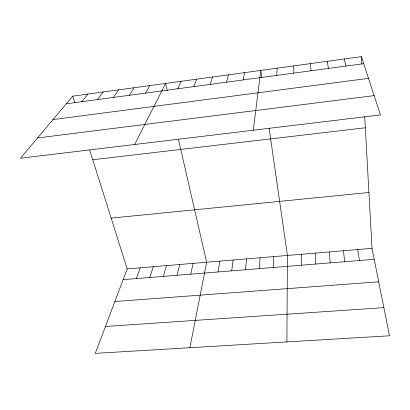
<?xml version="1.0" encoding="UTF-8"?>
<svg xmlns="http://www.w3.org/2000/svg" width="410" height="410" viewBox="0 0 410 410"><rect width="100%" height="100%" fill="white"/><g stroke="black" fill="none" stroke-linecap="round" stroke-linejoin="round"><path stroke-width="0.61" d="M286.897 341.914L287.415 255.445L269.129 128.335M273.275 267.489L273.695 256.599M276.776 75.404L277.175 68.162M259.31 268.617L260.084 257.741M245.452 269.739L246.569 258.879M253.298 130.226L260.791 70.407L261.872 77.91M231.706 270.851L233.162 260.007M218.064 271.958L219.857 261.124M243.15 79.94L244.56 72.626M189.876 347.716L206.65 262.231L178.406 139.246M190.691 274.172L193.151 263.363M176.966 275.284L179.754 264.491M226.576 82.174L228.478 74.83M163.344 276.386L166.455 265.608M149.834 277.478L153.263 266.715M210.156 84.388L212.544 77.013M136.427 278.564L140.174 267.817M89.698 150.039L127.177 268.909L95.284 353.369L389.5 335.785L372.008 248.342L364.731 116.722M193.889 86.587L196.749 79.176M177.771 88.76L181.097 81.318M134.67 144.494L165.589 83.44L167.249 90.661M145.509 93.111L149.752 85.608M129.365 95.289L134.065 87.755M113.375 97.447L118.516 89.887M97.529 99.584L103.11 91.994M81.836 101.7L87.843 94.085M72.713 96.155L20.5 158.224L380.465 114.933L361.41 56.631L72.713 96.155L74.815 102.818M66.287 103.797L363.711 63.678M52.998 119.592L368.513 78.356M37.551 137.955L374.156 95.622M92.762 159.741L365.346 127.787M111.166 218.115L368.923 192.495M127.177 268.909L372.008 248.342M123.123 279.64L374.207 259.315M114.861 301.524L378.707 281.813M105.447 326.457L383.873 307.654M344.246 58.984L345.984 66.066M327.241 61.31L328.43 68.434M357.633 249.546L359.437 260.514M343.37 250.746L344.789 261.698M329.215 251.935L330.255 262.877M310.396 63.617L311.046 70.781M315.172 253.113L315.838 264.04M361.41 56.631L361.825 64.114M301.242 254.287L301.54 265.198M293.709 65.902L293.827 73.103"/></g></svg>
